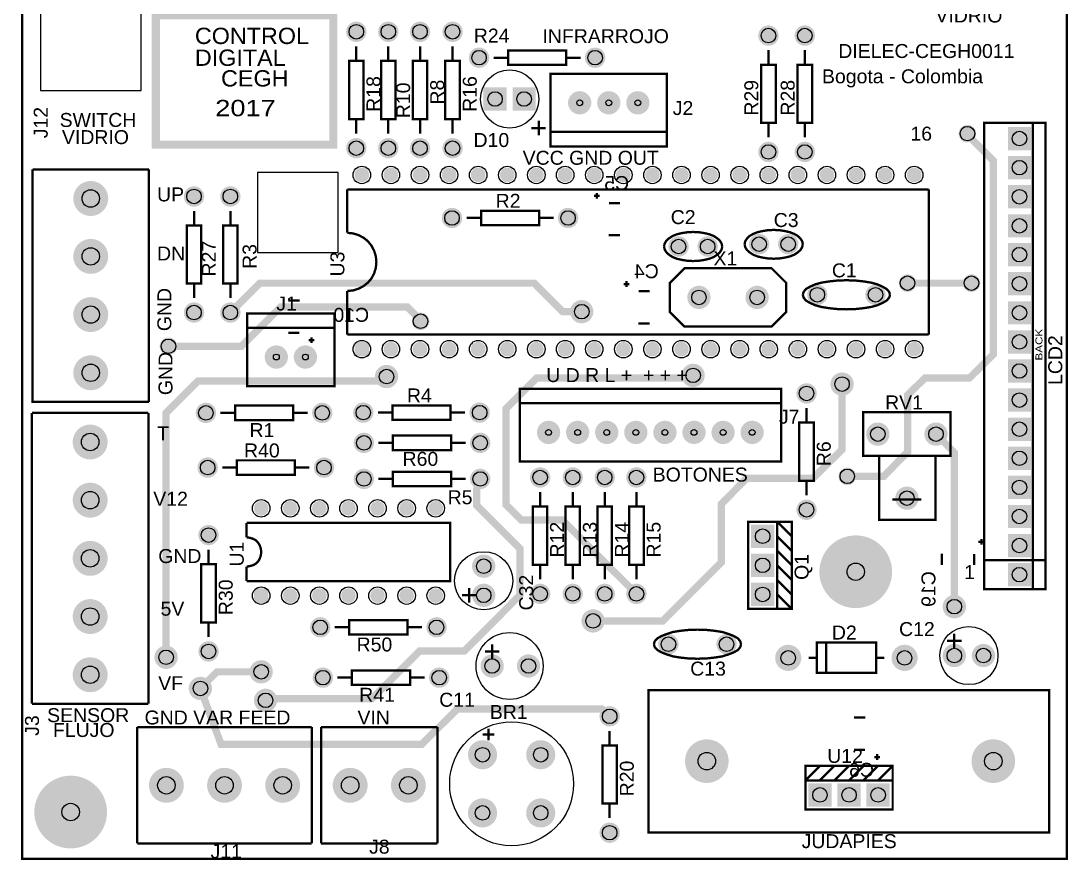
# Model space of a CAD drawing. Extents: x -1.8 to 1.8, y -2.17 to 2.17.
# Drawn here: x -1.802 to 1.798, y -2.165 to 0.719 of the extents above; entities that cross this region are included whole.
import ezdxf

# ---------------------------------------------------------------- set-up
doc = ezdxf.new("R2010")
doc.units = 0
doc.layers.get('0').update_dxf_attribs({"linetype": 'CONTINUOUS'})

# ---------------------------------------------------------------- blocks, each defined once
blk = doc.blocks.new('EPAD')
at = {"const_width": 0.5}
blk.add_lwpolyline([(-0.25, 0, 1), (0.25, 0, 1)], format="xyb", close=True, dxfattribs=at)
blk = doc.blocks.new('RPAD')
blk.add_trace([(-0.5, -0.5), (-0.5, 0.5), (0.5, -0.5), (0.5, 0.5)])

msp = doc.modelspace()

# ---------------------------------------------------------------- linework, layer by layer
for points, const_width in [([(-1.798, -2.161), (1.794, -2.161), (1.794, 2.161), (-1.798, 2.161), (-1.798, -2.161)], 0.008), ([(-1.338, 0.294), (-0.728, 0.294), (-0.728, 0.739), (-1.338, 0.739), (-1.338, 0.294)], 0.028), ([(-0.649, 0.632), (-0.649, 0.582)], 0.008), ([(-0.539, 0.632), (-0.539, 0.582)], 0.008), ([(-0.43, 0.632), (-0.43, 0.582)], 0.008), ([(-0.318, 0.632), (-0.318, 0.582)], 0.008), ([(-0.127, 0.568), (0.072, 0.568), (0.072, 0.618), (-0.127, 0.618), (-0.127, 0.568)], 0.008), ([(0.768, 0.569), (0.768, 0.619)], 0.008), ([(0.893, 0.569), (0.893, 0.619)], 0.008), ([(-0.674, 0.382), (-0.624, 0.382), (-0.624, 0.582), (-0.674, 0.582), (-0.674, 0.382)], 0.008), ([(-0.564, 0.382), (-0.514, 0.382), (-0.514, 0.582), (-0.564, 0.582), (-0.564, 0.382)], 0.008), ([(-0.455, 0.382), (-0.405, 0.382), (-0.405, 0.582), (-0.455, 0.582), (-0.455, 0.382)], 0.008), ([(-0.343, 0.382), (-0.293, 0.382), (-0.293, 0.582), (-0.343, 0.582), (-0.343, 0.382)], 0.008), ([(-0.127, 0.593), (-0.177, 0.593)], 0.008), ([(0.122, 0.593), (0.072, 0.593)], 0.008), ([(0.019, 0.288), (0.419, 0.288), (0.419, 0.538), (0.019, 0.538), (0.019, 0.288)], 0.008), ([(0.743, 0.369), (0.793, 0.369), (0.793, 0.569), (0.743, 0.569), (0.743, 0.369)], 0.008), ([(0.868, 0.369), (0.918, 0.369), (0.918, 0.569), (0.868, 0.569), (0.868, 0.369)], 0.008), ([(-0.649, 0.382), (-0.649, 0.332)], 0.008), ([(-0.539, 0.382), (-0.539, 0.332)], 0.008), ([(-0.43, 0.382), (-0.43, 0.332)], 0.008), ([(-0.318, 0.382), (-0.318, 0.332)], 0.008), ([(-0.022, 0.326), (-0.022, 0.376)], 0.008), ([(0.768, 0.319), (0.768, 0.369)], 0.008), ([(0.893, 0.319), (0.893, 0.369)], 0.008), ([(1.51, -1.234), (1.72, -1.234), (1.72, 0.369), (1.51, 0.369), (1.51, -1.234)], 0.008), ([(1.677, -1.231), (1.677, 0.366)], 0.008), ([(0.002, 0.351), (-0.047, 0.351)], 0.008), ([(0.419, 0.338), (0.019, 0.338)], 0.008), ([(1.039, -0.846), (1.164, -0.846), (1.247, -0.762), (1.247, -0.566), (1.306, -0.508), (1.459, -0.508), (1.541, -0.427), (1.541, 0.239), (1.45, 0.33), (1.452, 0.332)], 0.025), ([(-1.362, 0.209), (-1.762, 0.209)], 0.008), ([(-1.362, -0.59), (-1.762, -0.59), (-1.762, 0.209)], 0.008), ([(-1.362, 0.209), (-1.362, -0.59)], 0.008), ([(-0.68, -0.009), (-0.68, 0.14)], 0.008), ([(-0.68, 0.14), (1.319, 0.14)], 0.008), ([(1.319, 0.14), (1.319, -0.359)], 0.008), ([(0.188, 0.118), (0.168, 0.118)], 0.008), ([(0.178, 0.108), (0.178, 0.128)], 0.008), ([(0.258, 0.093), (0.22, 0.093)], 0.008), ([(-1.207, 0.016), (-1.207, 0.066)], 0.008), ([(-1.082, 0.016), (-1.082, 0.066)], 0.008), ([(-0.27, 0.042), (-0.22, 0.042)], 0.008), ([(-0.22, 0.017), (-0.02, 0.017), (-0.02, 0.067), (-0.22, 0.067), (-0.22, 0.017)], 0.008), ([(-0.02, 0.042), (0.029, 0.042)], 0.008), ([(-1.232, -0.183), (-1.182, -0.183), (-1.182, 0.016), (-1.232, 0.016), (-1.232, -0.183)], 0.008), ([(-1.107, -0.183), (-1.057, -0.183), (-1.057, 0.016), (-1.107, 0.016), (-1.107, -0.183)], 0.008), ([(0.686, -0.048), (0.688, -0.038), (0.694, -0.029), (0.703, -0.02), (0.715, -0.013), (0.73, -0.007), (0.747, -0.003), (0.766, 0), (0.786, 0.001)], 0.008), ([(0.886, -0.048), (0.884, -0.038), (0.878, -0.029), (0.869, -0.02), (0.857, -0.013), (0.842, -0.007), (0.825, -0.003), (0.806, 0), (0.786, 0.001)], 0.008), ([(-0.58, -0.109), (-0.582, -0.089), (-0.588, -0.07), (-0.597, -0.053), (-0.609, -0.038), (-0.624, -0.026), (-0.641, -0.017), (-0.66, -0.011), (-0.68, -0.009)], 0.008), ([(0.258, -0.017), (0.219, -0.017)], 0.008), ([(0.409, -0.056), (0.411, -0.046), (0.417, -0.036), (0.426, -0.028), (0.438, -0.02), (0.453, -0.014), (0.47, -0.01), (0.489, -0.007), (0.509, -0.006)], 0.008), ([(0.609, -0.056), (0.607, -0.046), (0.601, -0.036), (0.592, -0.028), (0.58, -0.02), (0.565, -0.014), (0.548, -0.01), (0.529, -0.007), (0.509, -0.006)], 0.008), ([(0.409, -0.056), (0.411, -0.066), (0.417, -0.076), (0.426, -0.084), (0.438, -0.092), (0.453, -0.098), (0.47, -0.102), (0.489, -0.105), (0.509, -0.106)], 0.008), ([(0.609, -0.056), (0.607, -0.066), (0.601, -0.076), (0.592, -0.084), (0.58, -0.092), (0.565, -0.098), (0.548, -0.102), (0.529, -0.105), (0.509, -0.106)], 0.008), ([(0.686, -0.048), (0.688, -0.058), (0.694, -0.068), (0.703, -0.076), (0.715, -0.084), (0.73, -0.09), (0.747, -0.094), (0.766, -0.097), (0.786, -0.098)], 0.008), ([(0.886, -0.048), (0.884, -0.058), (0.878, -0.068), (0.869, -0.076), (0.857, -0.084), (0.842, -0.09), (0.825, -0.094), (0.806, -0.097), (0.786, -0.098)], 0.008), ([(-0.58, -0.109), (-0.582, -0.13), (-0.588, -0.149), (-0.597, -0.166), (-0.609, -0.18), (-0.624, -0.192), (-0.641, -0.201), (-0.66, -0.207), (-0.68, -0.209)], 0.008), ([(0.479, -0.131), (0.779, -0.131), (0.829, -0.181), (0.829, -0.281), (0.779, -0.331), (0.479, -0.331), (0.429, -0.281), (0.429, -0.181), (0.479, -0.131)], 0.008), ([(-1.207, -0.233), (-1.207, -0.183)], 0.008), ([(-1.082, -0.283), (-0.981, -0.182), (-0.037, -0.182), (0.06, -0.28), (0.126, -0.28)], 0.025), ([(-1.082, -0.233), (-1.082, -0.183)], 0.008), ([(0.28, -0.195), (0.28, -0.175)], 0.008), ([(0.886, -0.222), (0.889, -0.212), (0.897, -0.202), (0.911, -0.194), (0.929, -0.186), (0.951, -0.18), (0.977, -0.176), (1.005, -0.173), (1.036, -0.172)], 0.008), ([(1.186, -0.222), (1.183, -0.212), (1.174, -0.202), (1.16, -0.194), (1.142, -0.186), (1.12, -0.18), (1.095, -0.176), (1.067, -0.173), (1.036, -0.172)], 0.008), ([(1.246, -0.182), (1.476, -0.182), (1.466, -0.182)], 0.025), ([(-0.68, -0.359), (-0.68, -0.209)], 0.008), ([(0.29, -0.185), (0.27, -0.185)], 0.008), ([(0.36, -0.21), (0.322, -0.21)], 0.008), ([(-1.295, -0.399), (-1.044, -0.399), (-0.909, -0.264), (-0.474, -0.264), (-0.428, -0.31), (-0.428, -0.313)], 0.025), ([(-0.883, -0.242), (-0.844, -0.242)], 0.008), ([(0.886, -0.222), (0.889, -0.232), (0.897, -0.242), (0.911, -0.25), (0.929, -0.258), (0.951, -0.264), (0.977, -0.268), (1.005, -0.271), (1.036, -0.272)], 0.008), ([(1.186, -0.222), (1.183, -0.232), (1.174, -0.242), (1.16, -0.25), (1.142, -0.258), (1.12, -0.264), (1.095, -0.268), (1.067, -0.271), (1.036, -0.272)], 0.008), ([(-1.024, -0.536), (-0.724, -0.536), (-0.724, -0.286), (-1.024, -0.286), (-1.024, -0.536)], 0.008), ([(0.36, -0.321), (0.321, -0.321)], 0.008), ([(-1.024, -0.336), (-0.724, -0.336)], 0.008), ([(-0.883, -0.353), (-0.845, -0.353)], 0.008), ([(-0.68, -0.359), (1.319, -0.359)], 0.008), ([(-0.813, -0.378), (-0.793, -0.378)], 0.008), ([(-0.803, -0.368), (-0.803, -0.388)], 0.008), ([(-1.303, -1.468), (-1.303, -0.628), (-1.193, -0.518), (-0.559, -0.518), (-0.545, -0.503)], 0.025), ([(0.314, -1.25), (0.059, -0.996), (-0.082, -0.996), (-0.134, -0.944), (-0.134, -0.613), (-0.029, -0.508), (0.5, -0.508), (0.509, -0.499)], 0.025), ([(0.165, -1.343), (0.405, -1.343), (0.606, -1.142), (0.606, -0.941), (0.693, -0.853), (0.921, -0.853), (1.021, -0.754), (1.021, -0.529)], 0.025), ([(-0.087, -0.795), (0.812, -0.795), (0.812, -0.545), (-0.087, -0.545), (-0.087, -0.795)], 0.008), ([(-1.066, -0.653), (-0.866, -0.653), (-0.866, -0.603), (-1.066, -0.603), (-1.066, -0.653)], 0.008), ([(-0.525, -0.652), (-0.325, -0.652), (-0.325, -0.602), (-0.525, -0.602), (-0.525, -0.652)], 0.008), ([(-0.087, -0.595), (0.812, -0.595)], 0.008), ([(0.899, -0.611), (0.899, -0.661)], 0.008), ([(-1.364, -0.628), (-1.764, -0.628)], 0.008), ([(-1.764, -0.628), (-1.764, -1.628)], 0.008), ([(-1.364, -1.628), (-1.364, -0.628)], 0.008), ([(-1.066, -0.628), (-1.116, -0.628)], 0.008), ([(-0.816, -0.628), (-0.866, -0.628)], 0.008), ([(-0.575, -0.627), (-0.525, -0.627)], 0.008), ([(-0.325, -0.627), (-0.275, -0.627)], 0.008), ([(1.094, -0.776), (1.394, -0.776), (1.394, -0.626), (1.094, -0.626), (1.094, -0.776)], 0.008), ([(0.874, -0.861), (0.924, -0.861), (0.924, -0.661), (0.874, -0.661), (0.874, -0.861)], 0.008), ([(-0.523, -0.756), (-0.323, -0.756), (-0.323, -0.706), (-0.523, -0.706), (-0.523, -0.756)], 0.008), ([(1.344, -0.701), (1.407, -0.764), (1.407, -1.294)], 0.025), ([(-0.523, -0.731), (-0.573, -0.731)], 0.008), ([(-0.273, -0.731), (-0.323, -0.731)], 0.008), ([(-1.06, -0.841), (-0.86, -0.841), (-0.86, -0.791), (-1.06, -0.791), (-1.06, -0.841)], 0.008), ([(1.149, -0.996), (1.342, -0.996), (1.342, -0.776), (1.149, -0.776), (1.149, -0.996)], 0.008), ([(-1.11, -0.816), (-1.06, -0.816)], 0.008), ([(-0.86, -0.816), (-0.81, -0.816)], 0.008), ([(-0.523, -0.88), (-0.323, -0.88), (-0.323, -0.83), (-0.523, -0.83), (-0.523, -0.88)], 0.008), ([(-0.961, -1.616), (-0.925, -1.61), (-0.595, -1.61), (-0.431, -1.446), (-0.277, -1.446), (-0.086, -1.254), (-0.086, -1.095), (-0.235, -0.946), (-0.235, -0.89), (-0.223, -0.855)], 0.025), ([(-0.523, -0.855), (-0.573, -0.855)], 0.008), ([(-0.273, -0.855), (-0.323, -0.855)], 0.008), ([(0.899, -0.861), (0.899, -0.911)], 0.008), ([(-0.017, -0.9), (-0.017, -0.95)], 0.008), ([(0.095, -0.9), (0.095, -0.95)], 0.008), ([(0.205, -0.9), (0.205, -0.95)], 0.008), ([(0.314, -0.9), (0.314, -0.95)], 0.008), ([(1.294, -0.926), (1.194, -0.926)], 0.008), ([(-0.042, -1.15), (0.007, -1.15), (0.007, -0.95), (-0.042, -0.95), (-0.042, -1.15)], 0.008), ([(0.07, -1.15), (0.12, -1.15), (0.12, -0.95), (0.07, -0.95), (0.07, -1.15)], 0.008), ([(0.18, -1.15), (0.23, -1.15), (0.23, -0.95), (0.18, -0.95), (0.18, -1.15)], 0.008), ([(0.289, -1.15), (0.339, -1.15), (0.339, -0.95), (0.289, -0.95), (0.289, -1.15)], 0.008), ([(-1.026, -1.056), (-1.026, -1.006)], 0.008), ([(-1.026, -1.206), (-0.326, -1.206), (-0.326, -1.006), (-1.026, -1.006)], 0.008), ([(0.698, -1.302), (0.798, -1.302), (0.798, -1.002), (0.698, -1.002), (0.698, -1.302)], 0.008), ([(0.798, -1.002), (0.848, -1.002), (0.848, -1.302), (0.798, -1.302)], 0.008), ([(0.798, -1.002), (0.848, -1.052)], 0.008), ([(-0.976, -1.106), (-0.977, -1.096), (-0.98, -1.086), (-0.984, -1.078), (-0.99, -1.07), (-0.997, -1.064), (-1.006, -1.06), (-1.016, -1.057), (-1.026, -1.056)], 0.008), ([(0.798, -1.052), (0.848, -1.102)], 0.008), ([(1.49, -1.071), (1.51, -1.071)], 0.008), ([(1.5, -1.081), (1.5, -1.061)], 0.008), ([(-1.157, -1.098), (-1.157, -1.148)], 0.008), ([(-0.976, -1.106), (-0.977, -1.116), (-0.98, -1.126), (-0.984, -1.135), (-0.99, -1.142), (-0.997, -1.148), (-1.006, -1.152), (-1.016, -1.155), (-1.026, -1.156)], 0.008), ([(0.798, -1.102), (0.848, -1.152)], 0.008), ([(1.364, -1.151), (1.364, -1.112)], 0.008), ([(1.475, -1.151), (1.475, -1.113)], 0.008), ([(-1.182, -1.348), (-1.132, -1.348), (-1.132, -1.148), (-1.182, -1.148), (-1.182, -1.348)], 0.008), ([(-1.026, -1.206), (-1.026, -1.156)], 0.008), ([(-0.017, -1.15), (-0.017, -1.2)], 0.008), ([(0.095, -1.15), (0.095, -1.2)], 0.008), ([(0.205, -1.15), (0.205, -1.2)], 0.008), ([(0.314, -1.15), (0.314, -1.2)], 0.008), ([(0.798, -1.152), (0.848, -1.202)], 0.008), ([(1.514, -1.134), (1.716, -1.134)], 0.008), ([(0.798, -1.202), (0.848, -1.252)], 0.008), ([(-0.286, -1.255), (-0.236, -1.255)], 0.008), ([(-0.261, -1.28), (-0.261, -1.23)], 0.008), ([(0.798, -1.252), (0.848, -1.302)], 0.008), ([(-1.157, -1.348), (-1.157, -1.398)], 0.008), ([(-0.673, -1.365), (-0.723, -1.365)], 0.008), ([(-0.673, -1.39), (-0.473, -1.39), (-0.473, -1.34), (-0.673, -1.34), (-0.673, -1.39)], 0.008), ([(-0.423, -1.365), (-0.473, -1.365)], 0.008), ([(0.374, -1.423), (0.377, -1.413), (0.386, -1.403), (0.4, -1.395), (0.418, -1.388), (0.44, -1.381), (0.465, -1.377), (0.493, -1.374), (0.524, -1.373)], 0.008), ([(0.674, -1.423), (0.671, -1.413), (0.663, -1.403), (0.649, -1.395), (0.631, -1.388), (0.609, -1.381), (0.583, -1.377), (0.555, -1.374), (0.524, -1.373)], 0.008), ([(1.407, -1.387), (1.407, -1.437)], 0.008), ([(-0.182, -1.423), (-0.182, -1.473)], 0.008), ([(0.374, -1.423), (0.377, -1.433), (0.386, -1.443), (0.4, -1.451), (0.418, -1.458), (0.44, -1.465), (0.465, -1.469), (0.493, -1.472), (0.524, -1.473)], 0.008), ([(0.674, -1.423), (0.671, -1.433), (0.663, -1.443), (0.649, -1.451), (0.631, -1.458), (0.609, -1.465), (0.583, -1.469), (0.555, -1.472), (0.524, -1.473)], 0.008), ([(0.934, -1.522), (1.138, -1.522), (1.138, -1.417), (0.934, -1.417), (0.934, -1.522)], 0.008), ([(0.966, -1.418), (0.966, -1.521)], 0.008), ([(1.382, -1.412), (1.432, -1.412)], 0.008), ([(-0.207, -1.448), (-0.157, -1.448)], 0.008), ([(0.906, -1.47), (0.934, -1.47)], 0.008), ([(1.138, -1.47), (1.166, -1.47)], 0.008), ([(-1.185, -1.575), (-1.128, -1.518), (-0.976, -1.518)], 0.025), ([(-0.664, -1.563), (-0.464, -1.563), (-0.464, -1.513), (-0.664, -1.513), (-0.664, -1.563)], 0.008), ([(-0.664, -1.538), (-0.714, -1.538)], 0.008), ([(-0.414, -1.538), (-0.464, -1.538)], 0.008), ([(-1.185, -1.575), (-1.114, -1.767), (-0.424, -1.767), (-0.302, -1.646), (0.196, -1.646), (0.222, -1.671)], 0.025), ([(0.355, -2.07), (1.733, -2.07), (1.733, -1.581), (0.355, -1.581), (0.355, -2.07)], 0.008), ([(-1.364, -1.628), (-1.764, -1.628)], 0.008), ([(1.062, -1.675), (1.101, -1.675)], 0.008), ([(-1.402, -1.708), (-1.402, -2.108)], 0.008), ([(-0.802, -1.708), (-1.402, -1.708)], 0.008), ([(-0.802, -1.708), (-0.802, -2.108)], 0.008), ([(-0.77, -1.708), (-0.77, -2.108)], 0.008), ([(-0.77, -1.708), (-0.37, -1.708)], 0.008), ([(-0.37, -1.708), (-0.37, -2.108)], 0.008), ([(-0.195, -1.713), (-0.195, -1.753)], 0.008), ([(0.222, -1.721), (0.222, -1.771)], 0.008), ([(-0.215, -1.733), (-0.175, -1.733)], 0.008), ([(0.197, -1.971), (0.247, -1.971), (0.247, -1.771), (0.197, -1.771), (0.197, -1.971)], 0.008), ([(1.062, -1.786), (1.1, -1.786)], 0.008), ([(1.142, -1.801), (1.142, -1.821)], 0.008), ([(1.132, -1.811), (1.152, -1.811)], 0.008), ([(0.895, -1.891), (0.895, -1.841), (1.195, -1.841), (1.195, -1.891)], 0.008), ([(0.895, -1.891), (0.945, -1.841)], 0.008), ([(0.945, -1.891), (0.995, -1.841)], 0.008), ([(0.995, -1.891), (1.045, -1.841)], 0.008), ([(1.045, -1.891), (1.095, -1.841)], 0.008), ([(1.095, -1.891), (1.145, -1.841)], 0.008), ([(1.145, -1.891), (1.195, -1.841)], 0.008), ([(0.895, -1.991), (1.195, -1.991), (1.195, -1.891), (0.895, -1.891), (0.895, -1.991)], 0.008), ([(0.222, -1.971), (0.222, -2.021)], 0.008), ([(-1.402, -2.108), (-0.802, -2.108)], 0.008), ([(-0.77, -2.108), (-0.37, -2.108)], 0.008)]:
    msp.add_lwpolyline(points, dxfattribs=dict(const_width=const_width))
for points in [[(-1.389, 0.48), (-1.389, 1.801), (-1.735, 1.801), (-1.735, 0.48), (-1.389, 0.48)], [(-0.989, -0.077), (-0.711, -0.077), (-0.711, 0.198), (-0.989, 0.198), (-0.989, -0.077)]]:
    msp.add_lwpolyline(points)
for centre, radius in [((-0.649, 0.682), 0.025), ((-0.539, 0.682), 0.025), ((-0.43, 0.682), 0.025), ((-0.318, 0.682), 0.025), ((0.768, 0.669), 0.025), ((0.893, 0.669), 0.025), ((-0.227, 0.593), 0.025), ((0.172, 0.593), 0.025), ((-0.172, 0.451), 0.025), ((-0.072, 0.451), 0.025), ((0.119, 0.438), 0.01), ((0.219, 0.438), 0.01), ((0.319, 0.438), 0.01), ((1.452, 0.332), 0.025), ((1.631, 0.315), 0.025), ((-0.649, 0.282), 0.025), ((-0.539, 0.282), 0.025), ((-0.43, 0.282), 0.025), ((-0.318, 0.282), 0.025), ((0.768, 0.269), 0.025), ((0.893, 0.269), 0.025), ((-0.63, 0.19), 0.03), ((-0.53, 0.19), 0.03), ((-0.43, 0.19), 0.03), ((-0.33, 0.19), 0.03), ((-0.23, 0.19), 0.03), ((-0.13, 0.19), 0.03), ((-0.03, 0.19), 0.03), ((0.069, 0.19), 0.03), ((0.169, 0.19), 0.03), ((0.269, 0.19), 0.03), ((0.369, 0.19), 0.03), ((0.469, 0.19), 0.03), ((0.569, 0.19), 0.03), ((0.669, 0.19), 0.03), ((0.769, 0.19), 0.03), ((0.869, 0.19), 0.03), ((0.969, 0.19), 0.03), ((1.069, 0.19), 0.03), ((1.169, 0.19), 0.03), ((1.269, 0.19), 0.03), ((1.631, 0.215), 0.025), ((-1.562, 0.109), 0.03), ((-1.207, 0.116), 0.025), ((-1.082, 0.116), 0.025), ((1.631, 0.115), 0.025), ((-0.32, 0.042), 0.025), ((0.079, 0.042), 0.025), ((1.631, 0.015), 0.025), ((0.459, -0.056), 0.025), ((0.559, -0.056), 0.025), ((0.736, -0.048), 0.025), ((0.836, -0.048), 0.025), ((-1.562, -0.09), 0.03), ((1.631, -0.084), 0.025), ((1.246, -0.182), 0.025), ((1.466, -0.182), 0.025), ((1.631, -0.184), 0.025), ((0.529, -0.231), 0.025), ((0.729, -0.231), 0.025), ((0.936, -0.222), 0.025), ((1.136, -0.222), 0.025), ((-1.562, -0.29), 0.03), ((-1.207, -0.283), 0.025), ((-1.082, -0.283), 0.025), ((-0.428, -0.313), 0.025), ((0.126, -0.28), 0.025), ((1.631, -0.284), 0.025), ((1.631, -0.384), 0.025), ((-1.295, -0.399), 0.025), ((-0.63, -0.409), 0.03), ((-0.53, -0.409), 0.03), ((-0.43, -0.409), 0.03), ((-0.33, -0.409), 0.03), ((-0.23, -0.409), 0.03), ((-0.13, -0.409), 0.03), ((-0.03, -0.409), 0.03), ((0.069, -0.409), 0.03), ((0.169, -0.409), 0.03), ((0.269, -0.409), 0.03), ((0.369, -0.409), 0.03), ((0.469, -0.409), 0.03), ((0.569, -0.409), 0.03), ((0.669, -0.409), 0.03), ((0.769, -0.409), 0.03), ((0.869, -0.409), 0.03), ((0.969, -0.409), 0.03), ((1.069, -0.409), 0.03), ((1.169, -0.409), 0.03), ((1.269, -0.409), 0.03), ((-0.924, -0.436), 0.01), ((-0.824, -0.436), 0.01), ((-1.562, -0.49), 0.03), ((1.631, -0.484), 0.025), ((-0.545, -0.503), 0.025), ((0.509, -0.499), 0.025), ((1.021, -0.529), 0.025), ((0.899, -0.561), 0.025), ((1.631, -0.584), 0.025), ((-1.166, -0.628), 0.025), ((-0.766, -0.628), 0.025), ((-0.625, -0.627), 0.025), ((-0.225, -0.627), 0.025), ((1.144, -0.701), 0.025), ((1.344, -0.701), 0.025), ((1.631, -0.684), 0.025), ((-1.564, -0.728), 0.03), ((-0.623, -0.731), 0.025), ((-0.223, -0.731), 0.025), ((0.012, -0.695), 0.01), ((0.112, -0.695), 0.01), ((0.212, -0.695), 0.01), ((0.312, -0.695), 0.01), ((0.412, -0.695), 0.01), ((0.512, -0.695), 0.01), ((0.612, -0.695), 0.01), ((0.712, -0.695), 0.01), ((-1.16, -0.816), 0.025), ((-0.76, -0.816), 0.025), ((1.631, -0.784), 0.025), ((-0.017, -0.85), 0.025), ((0.095, -0.85), 0.025), ((0.205, -0.85), 0.025), ((0.314, -0.85), 0.025), ((1.039, -0.846), 0.025), ((-0.623, -0.855), 0.025), ((-0.223, -0.855), 0.025), ((1.631, -0.884), 0.025), ((-1.564, -0.928), 0.03), ((1.244, -0.921), 0.025), ((-0.976, -0.956), 0.03), ((-0.876, -0.956), 0.03), ((-0.776, -0.956), 0.03), ((-0.676, -0.956), 0.03), ((-0.576, -0.956), 0.03), ((-0.476, -0.956), 0.03), ((-0.376, -0.956), 0.03), ((0.899, -0.961), 0.025), ((1.631, -0.984), 0.025), ((-1.157, -1.048), 0.025), ((0.748, -1.052), 0.025), ((1.631, -1.084), 0.025), ((-1.564, -1.128), 0.03), ((-0.211, -1.155), 0.025), ((0.748, -1.152), 0.025), ((1.068, -1.174), 0.03), ((1.631, -1.184), 0.025), ((-0.976, -1.256), 0.03), ((-0.876, -1.256), 0.03), ((-0.776, -1.256), 0.03), ((-0.676, -1.256), 0.03), ((-0.576, -1.256), 0.03), ((-0.476, -1.256), 0.03), ((-0.376, -1.256), 0.03), ((-0.211, -1.255), 0.025), ((-0.017, -1.25), 0.025), ((0.095, -1.25), 0.025), ((0.205, -1.25), 0.025), ((0.314, -1.25), 0.025), ((0.748, -1.252), 0.025), ((1.407, -1.294), 0.025), ((-1.564, -1.328), 0.03), ((0.165, -1.343), 0.025), ((-0.773, -1.365), 0.025), ((-0.373, -1.365), 0.025), ((0.424, -1.423), 0.025), ((0.624, -1.423), 0.025), ((-1.157, -1.448), 0.025), ((1.407, -1.462), 0.025), ((1.507, -1.462), 0.025), ((-1.303, -1.468), 0.025), ((-0.182, -1.498), 0.025), ((-0.057, -1.498), 0.025), ((0.836, -1.47), 0.025), ((1.236, -1.47), 0.025), ((-1.564, -1.528), 0.03), ((-0.976, -1.518), 0.025), ((-0.764, -1.538), 0.025), ((-0.364, -1.538), 0.025), ((-1.185, -1.575), 0.025), ((-0.961, -1.616), 0.025), ((0.222, -1.671), 0.025), ((-0.215, -1.803), 0.025), ((-0.015, -1.803), 0.025), ((0.556, -1.825), 0.03), ((1.541, -1.825), 0.03), ((-1.302, -1.908), 0.03), ((-1.102, -1.908), 0.03), ((-0.902, -1.908), 0.03), ((-0.67, -1.908), 0.03), ((-0.47, -1.908), 0.03), ((0.945, -1.941), 0.025), ((1.045, -1.941), 0.025), ((1.145, -1.941), 0.025), ((-1.631, -2), 0.03), ((-0.215, -2.003), 0.025), ((-0.015, -2.003), 0.025), ((0.222, -2.071), 0.025)]:
    msp.add_circle(centre, radius)
at = {"layer": '12632256'}
for centre, radius in [((-0.122, 0.451), 0.1), ((-0.122, 0.451), 0), ((-0.211, -1.205), 0.1), ((1.457, -1.462), 0.1), ((-0.122, -1.498), 0.115), ((-0.115, -1.903), 0.213)]:
    msp.add_circle(centre, radius, dxfattribs=at)

# ---------------------------------------------------------------- block references
for name, p, xscale, yscale in [('EPAD', (-0.649, 0.682), 0.07, 0.07), ('EPAD', (-0.539, 0.682), 0.07, 0.07), ('EPAD', (-0.43, 0.682), 0.07, 0.07), ('EPAD', (-0.318, 0.682), 0.07, 0.07), ('EPAD', (0.768, 0.669), 0.07, 0.07), ('EPAD', (0.893, 0.669), 0.07, 0.07), ('EPAD', (-0.227, 0.593), 0.07, 0.07), ('EPAD', (0.172, 0.593), 0.07, 0.07), ('EPAD', (0.119, 0.438), 0.08, 0.08), ('EPAD', (0.219, 0.438), 0.08, 0.08), ('EPAD', (0.319, 0.438), 0.08, 0.08), ('EPAD', (1.452, 0.332), 0.06, 0.06), ('EPAD', (-0.649, 0.282), 0.07, 0.07), ('EPAD', (-0.539, 0.282), 0.07, 0.07), ('EPAD', (-0.43, 0.282), 0.07, 0.07), ('EPAD', (-0.318, 0.282), 0.07, 0.07), ('EPAD', (0.768, 0.269), 0.07, 0.07), ('EPAD', (0.893, 0.269), 0.07, 0.07), ('EPAD', (-0.63, 0.19), 0.05, 0.05), ('EPAD', (-0.53, 0.19), 0.05, 0.05), ('EPAD', (-0.43, 0.19), 0.05, 0.05), ('EPAD', (-0.33, 0.19), 0.05, 0.05), ('EPAD', (-0.23, 0.19), 0.05, 0.05), ('EPAD', (-0.13, 0.19), 0.05, 0.05), ('EPAD', (-0.03, 0.19), 0.05, 0.05), ('EPAD', (0.069, 0.19), 0.05, 0.05), ('EPAD', (0.169, 0.19), 0.05, 0.05), ('EPAD', (0.269, 0.19), 0.05, 0.05), ('EPAD', (0.369, 0.19), 0.05, 0.05), ('EPAD', (0.469, 0.19), 0.05, 0.05), ('EPAD', (0.569, 0.19), 0.05, 0.05), ('EPAD', (0.669, 0.19), 0.05, 0.05), ('EPAD', (0.769, 0.19), 0.05, 0.05), ('EPAD', (0.869, 0.19), 0.05, 0.05), ('EPAD', (0.969, 0.19), 0.05, 0.05), ('EPAD', (1.069, 0.19), 0.05, 0.05), ('EPAD', (1.169, 0.19), 0.05, 0.05), ('EPAD', (1.269, 0.19), 0.05, 0.05), ('EPAD', (-1.562, 0.109), 0.12, 0.12), ('EPAD', (-1.207, 0.116), 0.07, 0.07), ('EPAD', (-1.082, 0.116), 0.07, 0.07), ('EPAD', (-0.32, 0.042), 0.07, 0.07), ('EPAD', (0.079, 0.042), 0.07, 0.07), ('EPAD', (-1.562, -0.09), 0.12, 0.12), ('EPAD', (0.459, -0.056), 0.07, 0.07), ('EPAD', (0.559, -0.056), 0.07, 0.07), ('EPAD', (0.736, -0.048), 0.07, 0.07), ('EPAD', (0.836, -0.048), 0.07, 0.07), ('EPAD', (1.246, -0.182), 0.06, 0.06), ('EPAD', (1.466, -0.182), 0.06, 0.06), ('EPAD', (0.529, -0.231), 0.08, 0.08), ('EPAD', (0.729, -0.231), 0.08, 0.08), ('EPAD', (0.936, -0.222), 0.07, 0.07), ('EPAD', (1.136, -0.222), 0.07, 0.07), ('EPAD', (-1.562, -0.29), 0.12, 0.12), ('EPAD', (-1.207, -0.283), 0.07, 0.07), ('EPAD', (-1.082, -0.283), 0.07, 0.07), ('EPAD', (0.126, -0.28), 0.08, 0.08), ('EPAD', (-0.428, -0.313), 0.06, 0.06), ('EPAD', (-1.295, -0.399), 0.06, 0.06), ('EPAD', (-0.924, -0.436), 0.08, 0.08), ('EPAD', (-0.824, -0.436), 0.08, 0.08), ('RPAD', (-0.63, -0.409), 0.05, 0.05), ('EPAD', (-0.53, -0.409), 0.05, 0.05), ('EPAD', (-0.43, -0.409), 0.05, 0.05), ('EPAD', (-0.33, -0.409), 0.05, 0.05), ('EPAD', (-0.23, -0.409), 0.05, 0.05), ('EPAD', (-0.13, -0.409), 0.05, 0.05), ('EPAD', (-0.03, -0.409), 0.05, 0.05), ('EPAD', (0.069, -0.409), 0.05, 0.05), ('EPAD', (0.169, -0.409), 0.05, 0.05), ('EPAD', (0.269, -0.409), 0.05, 0.05), ('EPAD', (0.369, -0.409), 0.05, 0.05), ('EPAD', (0.469, -0.409), 0.05, 0.05), ('EPAD', (0.569, -0.409), 0.05, 0.05), ('EPAD', (0.669, -0.409), 0.05, 0.05), ('EPAD', (0.769, -0.409), 0.05, 0.05), ('EPAD', (0.869, -0.409), 0.05, 0.05), ('EPAD', (0.969, -0.409), 0.05, 0.05), ('EPAD', (1.069, -0.409), 0.05, 0.05), ('EPAD', (1.169, -0.409), 0.05, 0.05), ('EPAD', (1.269, -0.409), 0.05, 0.05), ('EPAD', (-1.562, -0.49), 0.12, 0.12), ('EPAD', (-0.545, -0.503), 0.08, 0.08), ('EPAD', (0.509, -0.499), 0.08, 0.08), ('EPAD', (1.021, -0.529), 0.08, 0.08), ('EPAD', (0.899, -0.561), 0.07, 0.07), ('EPAD', (-1.166, -0.628), 0.07, 0.07), ('EPAD', (-0.766, -0.628), 0.07, 0.07), ('EPAD', (-0.625, -0.627), 0.07, 0.07), ('EPAD', (-0.225, -0.627), 0.07, 0.07), ('EPAD', (-1.564, -0.728), 0.12, 0.12), ('EPAD', (0.012, -0.695), 0.08, 0.08), ('EPAD', (0.112, -0.695), 0.08, 0.08), ('EPAD', (0.212, -0.695), 0.08, 0.08), ('EPAD', (0.312, -0.695), 0.08, 0.08), ('EPAD', (0.412, -0.695), 0.08, 0.08), ('EPAD', (0.512, -0.695), 0.08, 0.08), ('EPAD', (0.612, -0.695), 0.08, 0.08), ('EPAD', (0.712, -0.695), 0.08, 0.08), ('EPAD', (1.144, -0.701), 0.08, 0.08), ('EPAD', (1.344, -0.701), 0.08, 0.08), ('EPAD', (-0.623, -0.731), 0.07, 0.07), ('EPAD', (-0.223, -0.731), 0.07, 0.07), ('EPAD', (-1.16, -0.816), 0.07, 0.07), ('EPAD', (-0.76, -0.816), 0.07, 0.07), ('EPAD', (-0.623, -0.855), 0.07, 0.07), ('EPAD', (-0.223, -0.855), 0.07, 0.07), ('EPAD', (-0.017, -0.85), 0.07, 0.07), ('EPAD', (0.095, -0.85), 0.07, 0.07), ('EPAD', (0.205, -0.85), 0.07, 0.07), ('EPAD', (0.314, -0.85), 0.07, 0.07), ('EPAD', (1.039, -0.846), 0.06, 0.06), ('EPAD', (-1.564, -0.928), 0.12, 0.12), ('EPAD', (1.244, -0.921), 0.08, 0.08), ('EPAD', (-0.976, -0.956), 0.05, 0.05), ('EPAD', (-0.876, -0.956), 0.05, 0.05), ('EPAD', (-0.776, -0.956), 0.05, 0.05), ('EPAD', (-0.676, -0.956), 0.05, 0.05), ('EPAD', (-0.576, -0.956), 0.05, 0.05), ('EPAD', (-0.476, -0.956), 0.05, 0.05), ('EPAD', (-0.376, -0.956), 0.05, 0.05), ('EPAD', (0.899, -0.961), 0.07, 0.07), ('EPAD', (-1.157, -1.048), 0.07, 0.07), ('EPAD', (-1.564, -1.128), 0.12, 0.12), ('EPAD', (1.068, -1.174), 0.25, 0.25), ('EPAD', (-0.211, -1.155), 0.08, 0.08), ('EPAD', (-0.211, -1.255), 0.08, 0.08), ('EPAD', (-0.017, -1.25), 0.07, 0.07), ('EPAD', (0.095, -1.25), 0.07, 0.07), ('EPAD', (0.205, -1.25), 0.07, 0.07), ('EPAD', (0.314, -1.25), 0.07, 0.07), ('RPAD', (-0.976, -1.256), 0.05, 0.05), ('EPAD', (-0.876, -1.256), 0.05, 0.05), ('EPAD', (-0.776, -1.256), 0.05, 0.05), ('EPAD', (-0.676, -1.256), 0.05, 0.05), ('EPAD', (-0.576, -1.256), 0.05, 0.05), ('EPAD', (-0.476, -1.256), 0.05, 0.05), ('EPAD', (-0.376, -1.256), 0.05, 0.05), ('EPAD', (1.407, -1.294), 0.08, 0.08), ('EPAD', (-1.564, -1.328), 0.12, 0.12), ('EPAD', (-0.773, -1.365), 0.07, 0.07), ('EPAD', (-0.373, -1.365), 0.07, 0.07), ('EPAD', (0.165, -1.343), 0.08, 0.08), ('EPAD', (0.424, -1.423), 0.07, 0.07), ('EPAD', (0.624, -1.423), 0.07, 0.07), ('EPAD', (-1.303, -1.468), 0.08, 0.08), ('EPAD', (-1.157, -1.448), 0.07, 0.07), ('EPAD', (0.836, -1.47), 0.09, 0.09), ('EPAD', (1.236, -1.47), 0.09, 0.09), ('EPAD', (1.407, -1.462), 0.08, 0.08), ('EPAD', (1.507, -1.462), 0.08, 0.08), ('EPAD', (-1.564, -1.528), 0.12, 0.12), ('EPAD', (-0.182, -1.498), 0.08, 0.08), ('EPAD', (-0.057, -1.498), 0.08, 0.08), ('EPAD', (-0.976, -1.518), 0.08, 0.08), ('EPAD', (-0.764, -1.538), 0.07, 0.07), ('EPAD', (-0.364, -1.538), 0.07, 0.07), ('EPAD', (-1.185, -1.575), 0.08, 0.08), ('EPAD', (-0.961, -1.616), 0.08, 0.08), ('EPAD', (0.222, -1.671), 0.07, 0.07), ('EPAD', (-0.215, -1.803), 0.1, 0.1), ('EPAD', (-0.015, -1.803), 0.1, 0.1), ('EPAD', (0.556, -1.825), 0.15, 0.15), ('EPAD', (1.541, -1.825), 0.15, 0.15), ('EPAD', (-1.302, -1.908), 0.12, 0.12), ('EPAD', (-1.102, -1.908), 0.12, 0.12), ('EPAD', (-0.902, -1.908), 0.12, 0.12), ('EPAD', (-0.67, -1.908), 0.12, 0.12), ('EPAD', (-0.47, -1.908), 0.12, 0.12), ('EPAD', (-1.631, -2), 0.25, 0.25), ('RPAD', (0.945, -1.941), 0.08, 0.08), ('RPAD', (1.045, -1.941), 0.08, 0.08), ('RPAD', (1.145, -1.941), 0.08, 0.08), ('EPAD', (-0.215, -2.003), 0.1, 0.1), ('EPAD', (-0.015, -2.003), 0.1, 0.1), ('EPAD', (0.222, -2.071), 0.07, 0.07)]:
    msp.add_blockref(name, p, dxfattribs=dict(xscale=xscale, yscale=yscale))
at = {"xscale": 0.08, "yscale": 0.08}
for p, rotation in [((-0.172, 0.451), 180), ((-0.072, 0.451), 180), ((1.631, 0.315), 90), ((1.631, 0.215), 90), ((1.631, 0.115), 90), ((1.631, 0.015), 90), ((1.631, -0.084), 90), ((1.631, -0.184), 90), ((1.631, -0.284), 90), ((1.631, -0.384), 90), ((1.631, -0.484), 90), ((1.631, -0.584), 90), ((1.631, -0.684), 90), ((1.631, -0.784), 90), ((1.631, -0.884), 90), ((1.631, -0.984), 90), ((0.748, -1.052), -90), ((1.631, -1.084), 90), ((0.748, -1.152), -90), ((1.631, -1.184), 90), ((0.748, -1.252), -90)]:
    msp.add_blockref('RPAD', p, dxfattribs=dict(at, rotation=rotation))

# ---------------------------------------------------------------- texts
at = {"layer": '12632256'}
for s, height, width, p in [('VIDRIO', 0.048, 1.041667, (1.342, 0.714)), ('CONTROL', 0.056, 1.071429, (-1.204, 0.64)), ('R24', 0.048, 1.041667, (-0.245, 0.645)), ('INFRARROJO', 0.048, 1.041667, (-0.009, 0.643)), ('DIGITAL', 0.056, 1.071429, (-1.204, 0.565)), ('DIELEC-CEGH0011', 0.048, 1.041667, (1.008, 0.592)), ('CEGH', 0.056, 1.071429, (-1.114, 0.494)), ('Bogota - Colombia', 0.048, 1.041667, (0.952, 0.505)), ('2017', 0.056, 1.25, (-1.134, 0.392)), ('J2', 0.048, 1.041667, (0.439, 0.396)), ('SWITCH', 0.048, 1.041667, (-1.669, 0.355)), ('VIDRIO', 0.048, 1.041667, (-1.661, 0.296)), ('D10', 0.048, 1.041667, (-0.246, 0.286)), ('16', 0.048, 1.041667, (1.256, 0.308)), ('VCC GND OUT', 0.048, 1.041667, (-0.077, 0.225)), ('UP', 0.048, 1.041667, (-1.334, 0.099)), ('R2', 0.048, 1.041667, (-0.17, 0.077)), ('C2', 0.048, 1.041667, (0.432, 0.021)), ('C3', 0.048, 1.041667, (0.786, 0.011)), ('DN', 0.048, 1.041667, (-1.334, -0.104)), ('X1', 0.048, 1.041667, (0.579, -0.121)), ('C1', 0.048, 1.041667, (0.986, -0.162)), ('J1', 0.048, 1.041667, (-0.924, -0.276)), ('U D R L +  + + +', 0.048, 1.041667, (0.004, -0.522)), ('R4', 0.048, 1.041667, (-0.475, -0.592)), ('RV1', 0.048, 1.041667, (1.169, -0.616)), ('J7', 0.048, 1.041667, (0.804, -0.665)), ('T', 0.048, 1.041667, (-1.334, -0.722)), ('R1', 0.048, 1.041667, (-1.016, -0.711)), ('R40', 0.048, 1.041667, (-1.035, -0.781)), ('R60', 0.048, 1.041667, (-0.49, -0.81)), ('BOTONES', 0.048, 1.041667, (0.37, -0.864)), ('V12', 0.048, 1.041667, (-1.347, -0.947)), ('R5', 0.048, 1.041667, (-0.335, -0.942)), ('GND', 0.048, 1.041667, (-1.33, -1.144)), ('1', 0.048, 1.041667, (1.441, -1.199)), ('5V', 0.048, 1.041667, (-1.322, -1.325)), ('D2', 0.048, 1.041667, (0.986, -1.407)), ('C12', 0.048, 1.041667, (1.217, -1.395)), ('R50', 0.048, 1.041667, (-0.648, -1.448)), ('C13', 0.048, 1.041667, (0.499, -1.531)), ('VF', 0.048, 1.041667, (-1.33, -1.581)), ('R41', 0.048, 1.041667, (-0.639, -1.621)), ('C11', 0.048, 1.041667, (-0.364, -1.638)), ('SENSOR', 0.048, 1.041667, (-1.712, -1.691)), ('GND VAR FEED', 0.048, 1.041667, (-1.377, -1.699)), ('VIN', 0.048, 1.041667, (-0.645, -1.699)), ('BR1', 0.048, 1.041667, (-0.19, -1.68)), ('FLUJO', 0.048, 1.041667, (-1.692, -1.742)), ('U12', 0.048, 1.041667, (0.97, -1.831)), ('JUDAPIES', 0.048, 1.041667, (0.882, -2.124)), ('J11', 0.048, 1.041667, (-1.15, -2.159)), ('J8', 0.048, 1.041667, (-0.605, -2.143))]:
    msp.add_text(s, height=height, dxfattribs=dict(at, width=width)).set_placement(p)
for s, height, width, p in [('R18', 0.048, 1.041667, (-0.566, 0.407)), ('R10', 0.048, 1.041667, (-0.464, 0.385)), ('R8', 0.048, 1.041667, (-0.347, 0.432)), ('R16', 0.048, 1.041667, (-0.235, 0.407)), ('R29', 0.048, 1.041667, (0.733, 0.394)), ('R28', 0.048, 1.041667, (0.858, 0.394)), ('J12', 0.048, 1.041667, (-1.71, 0.316)), ('R27', 0.048, 1.041667, (-1.132, -0.159)), ('R3', 0.048, 1.041667, (-0.992, -0.133)), ('U3', 0.048, 1.041667, (-0.69, -0.159)), ('GND', 0.048, 1.041667, (-1.285, -0.347)), ('BACK', 0.024, 1.25, (1.71, -0.448)), ('LCD2', 0.048, 1.041667, (1.778, -0.532)), ('GND', 0.048, 1.041667, (-1.281, -0.567)), ('R6', 0.048, 1.041667, (0.982, -0.811)), ('R12', 0.048, 1.041667, (0.065, -1.125)), ('R13', 0.048, 1.041667, (0.178, -1.125)), ('R14', 0.048, 1.041667, (0.288, -1.125)), ('R15', 0.048, 1.041667, (0.397, -1.125)), ('U1', 0.048, 1.041667, (-1.036, -1.156)), ('Q1', 0.048, 1.041667, (0.906, -1.202)), ('C32', 0.048, 1.041667, (-0.041, -1.307)), ('R30', 0.048, 1.041667, (-1.074, -1.323)), ('J3', 0.048, 1.041667, (-1.74, -1.738)), ('R20', 0.048, 1.041667, (0.305, -1.946))]:
    msp.add_text(s, height=height, rotation=90, dxfattribs=dict(at, width=width)).set_placement(p)
at = {"layer": '12632256', "text_generation_flag": 2, "width": 1.041667}
for s, p in [('C5', (0.289, 0.138)), ('C4', (0.391, -0.165)), ('C10', (-0.605, -0.315)), ('C6', (1.131, -1.879))]:
    msp.add_text(s, height=0.048, dxfattribs=at).set_placement(p)
msp.add_text('C19', height=0.048, rotation=90, dxfattribs=at).set_placement((1.342, -1.172))

doc.saveas('drawing.dxf')
